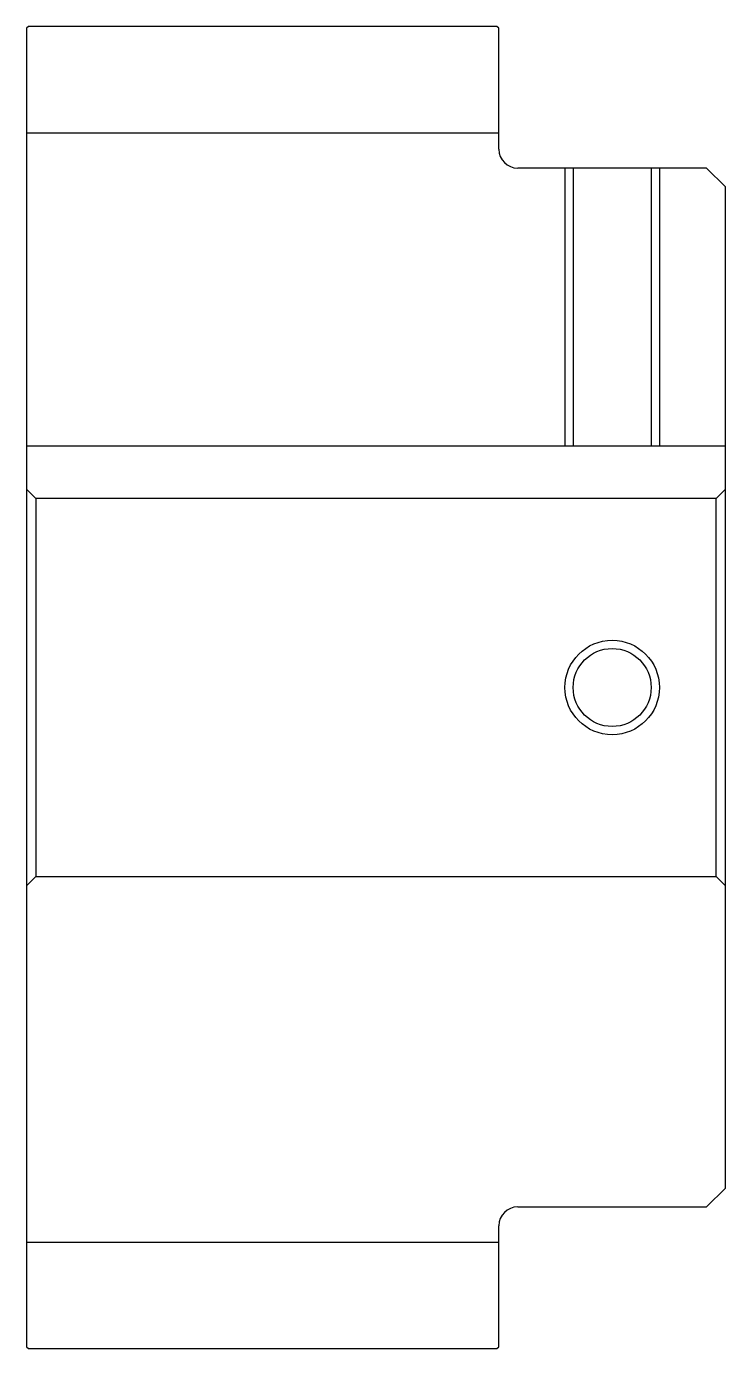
# Model space of a CAD drawing. Header units: metres. Extents: x 162 to 410, y 128 to 198.
# Drawn here: x 162 to 199, y 128 to 198 of the extents above.
import ezdxf

# ---------------------------------------------------------------- set-up
doc = ezdxf.new("R2010")
doc.units = ezdxf.units.M

msp = doc.modelspace()

# ---------------------------------------------------------------- linework, layer by layer
at = {"color": 4}
for p, q in [((162, 192.375), (187, 192.375)), ((162, 175.800003), (199, 175.800003)), ((162.5, 173), (162.5, 153)), ((198.5, 173), (199, 173.5)), ((198.5, 153), (199, 152.5)), ((162, 133.625), (187, 133.625))]:
    msp.add_line(p, q, dxfattribs=at)
for points in [[(187, 191.5), (187, 197.899994), (186.899994, 198), (162.100006, 198), (162, 197.899994), (162, 152.5)], [(188, 135.5), (198, 135.5), (199, 136.5), (199, 189.5), (198, 190.5), (188, 190.5)], [(190.5, 190.5), (190.5, 175.800003)], [(190.934998, 190.5), (190.934998, 175.800003)], [(195.065002, 190.5), (195.065002, 175.800003)], [(195.5, 190.5), (195.5, 175.800003)], [(162, 152.5), (162.5, 153), (198.5, 153), (198.5, 173), (162.5, 173), (162, 173.5)], [(162, 152.5), (162, 128.100006), (162.100006, 128), (186.899994, 128), (187, 128.100006), (187, 134.5)]]:
    msp.add_lwpolyline(points, dxfattribs=at)
at = {"color": 7}
msp.add_circle((193, 163), 2.5, dxfattribs=at)
at = {"color": 4}
msp.add_circle((193, 163), 2.065, dxfattribs=at)
for centre, start, end in [((188, 191.5), 180, 270), ((188, 134.5), 90, 180)]:
    msp.add_arc(centre, 1, start, end, dxfattribs=at)

doc.saveas('drawing.dxf')
